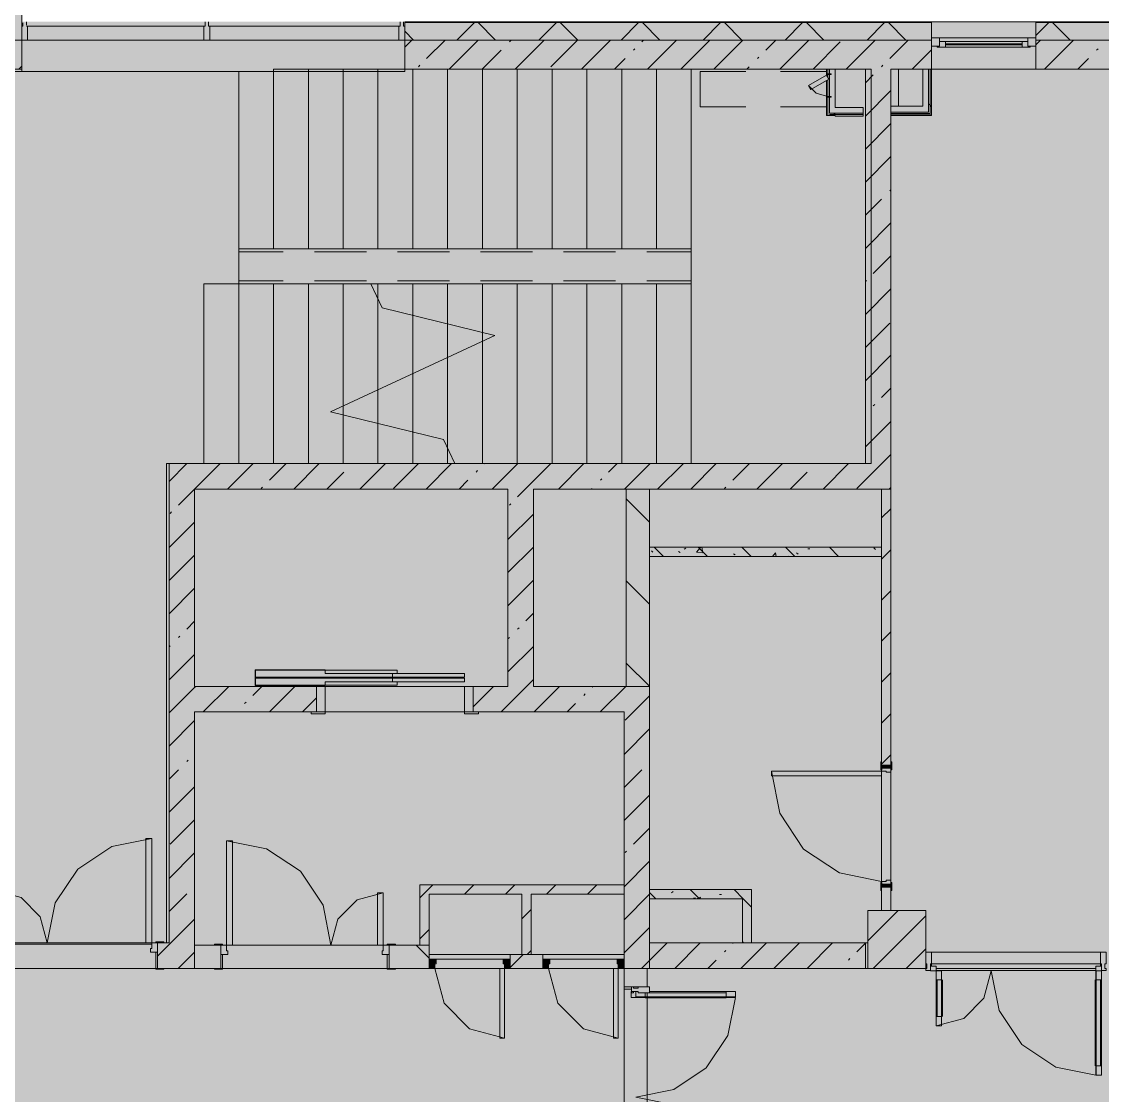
# Model space of a CAD drawing. Header units: millimetres. Extents: x -3817 to 677485, y -22715 to 103890.
# Drawn here: x 17715.9 to 17789.2, y -19507 to -19434.1 of the extents above; entities that cross this region are included whole.
import ezdxf

# ---------------------------------------------------------------- set-up
doc = ezdxf.new("R2010")
doc.units = ezdxf.units.MM
doc.layers.add('PDF _Геометрия', color=7, linetype='Continuous', true_color=0x1d1d1d)
doc.layers.add('PDF _Сплошная заливка', color=7, linetype='Continuous', true_color=0xffffff)

msp = doc.modelspace()

# ---------------------------------------------------------------- hatches: boundary and pattern name
at = {"layer": 'PDF _Сплошная заливка', "true_color": 0xd9d9d9, "transparency": 33554559}
for points in [[(17936.192, -19605.904), (17967.269, -19605.904), (17967.269, -19434.131), (17715.86, -19434.131), (17715.86, -19388.542), (17649.343, -19388.542), (17649.343, -19558.599), (17683.531, -19558.599), (17683.531, -19605.904), (17932.54, -19605.904)], [(17770.579, -19440.493), (17770.677, -19440.335), (17770.638, -19437.343), (17770.579, -19437.343), (17770.579, -19439.09)], [(17777.409, -19440.355), (17777.409, -19440.257), (17774.85, -19440.257), (17774.85, -19440.355), (17777.016, -19440.355)], [(17772.961, -19440.434), (17772.961, -19440.335), (17770.677, -19440.335), (17770.677, -19440.434), (17771.071, -19440.434)], [(17777.016, -19440.454), (17777.508, -19440.454), (17777.409, -19440.355), (17774.85, -19440.355), (17774.85, -19440.454), (17775.517, -19440.454)], [(17774.22, -19465.846), (17774.85, -19465.846), (17774.85, -19464.114), (17725.876, -19464.114), (17725.876, -19465.846), (17762.279, -19465.846)], [(17756.741, -19498.365), (17758.473, -19498.365), (17758.473, -19480.964), (17756.741, -19480.964), (17756.741, -19497.735)], [(17742.883, -19496.79), (17743.513, -19496.79), (17743.513, -19492.696), (17742.883, -19492.696), (17742.883, -19496.321)], [(17749.812, -19493.326), (17756.741, -19493.326), (17756.741, -19492.696), (17743.513, -19492.696), (17743.513, -19493.326), (17746.304, -19493.326)], [(17764.772, -19493.641), (17765.402, -19493.641), (17765.402, -19493.011), (17758.473, -19493.011), (17758.473, -19493.641), (17760.91, -19493.641)], [(17777.212, -19498.365), (17777.212, -19494.428), (17773.275, -19494.428), (17773.275, -19498.365), (17775.517, -19498.365)], [(17725.088, -19498.365), (17727.608, -19498.365), (17727.608, -19496.633), (17725.088, -19496.633), (17725.088, -19497.263)], [(17760.91, -19498.365), (17773.118, -19498.365), (17773.118, -19496.633), (17758.473, -19496.633), (17758.473, -19498.365)]]:
    msp.add_hatch(color=254, dxfattribs=at).paths.add_polyline_path(points)
h = msp.add_hatch(color=254, dxfattribs=at)
h.paths.add_polyline_path([(17967.206, -19435.375), (17967.206, -19434.194), (17927.209, -19434.194), (17927.209, -19435.375), (17966.025, -19435.375)], flags=0)
h.paths.add_polyline_path([(17899.675, -19435.375), (17902.408, -19435.375), (17902.408, -19434.194), (17891.385, -19434.194), (17891.385, -19435.375), (17895.322, -19435.375)], flags=0)
h.paths.add_polyline_path([(17909.495, -19435.375), (17920.122, -19435.375), (17920.122, -19434.194), (17909.495, -19434.194)], flags=0)
h.paths.add_polyline_path([(17822.49, -19435.375), (17822.49, -19434.194), (17811.307, -19434.194), (17811.307, -19435.375), (17819.338, -19435.375)], flags=0)
h.paths.add_polyline_path([(17848.551, -19435.375), (17857.131, -19435.375), (17857.131, -19434.194), (17846.898, -19434.194), (17846.898, -19435.375)], flags=0)
h.paths.add_polyline_path([(17829.576, -19435.375), (17839.812, -19435.375), (17839.812, -19434.194), (17829.576, -19434.194), (17829.576, -19434.688)], flags=0)
h.paths.add_polyline_path([(17790.124, -19435.375), (17794.143, -19435.375), (17794.143, -19434.194), (17784.692, -19434.194), (17784.692, -19435.375)], flags=0)
h.paths.add_polyline_path([(17873.275, -19435.375), (17873.275, -19434.194), (17864.217, -19434.194), (17864.217, -19435.375)], flags=0)
h.paths.add_polyline_path([(17777.606, -19435.375), (17777.606, -19434.194), (17741.859, -19434.194), (17741.859, -19435.375), (17775.517, -19435.375)], flags=0)
h.paths.add_polyline_path([(17715.876, -19435.375), (17715.827, -19434.194), (17713.907, -19434.194), (17713.907, -19435.375), (17715.86, -19435.375)], flags=0)
h = msp.add_hatch(color=254, dxfattribs=at)
h.paths.add_polyline_path([(17773.118, -19437.343), (17773.118, -19435.375), (17741.859, -19435.375), (17741.859, -19437.343), (17771.071, -19437.343)], flags=0)
h.paths.add_polyline_path([(17715.86, -19437.343), (17715.876, -19437.343), (17715.86, -19435.375), (17713.671, -19435.375), (17713.671, -19437.343), (17715.026, -19437.343)], flags=0)
h = msp.add_hatch(color=254, dxfattribs=at)
h.paths.add_polyline_path([(17899.675, -19437.343), (17902.408, -19437.343), (17902.408, -19435.375), (17895.322, -19435.375), (17895.322, -19437.343), (17896.897, -19437.343)], flags=0)
h.paths.add_polyline_path([(17935.553, -19437.343), (17935.553, -19435.375), (17932.719, -19435.375), (17932.719, -19437.343)], flags=0)
h.paths.add_polyline_path([(17909.495, -19437.343), (17920.122, -19437.343), (17920.122, -19435.375), (17909.495, -19435.375)], flags=0)
h.paths.add_polyline_path([(17856.544, -19437.343), (17857.131, -19437.343), (17857.131, -19435.375), (17855.556, -19435.375), (17855.556, -19437.343), (17855.854, -19437.343)], flags=0)
h.paths.add_polyline_path([(17839.812, -19437.343), (17839.812, -19435.375), (17829.576, -19435.375), (17829.576, -19437.343), (17833.944, -19437.343)], flags=0)
h.paths.add_polyline_path([(17822.49, -19437.343), (17822.49, -19435.375), (17817.132, -19435.375), (17817.132, -19437.343), (17819.338, -19437.343)], flags=0)
h.paths.add_polyline_path([(17846.898, -19437.343), (17850.044, -19437.343), (17850.044, -19435.375), (17846.898, -19435.375)], flags=0)
h.paths.add_polyline_path([(17864.217, -19437.343), (17873.275, -19437.343), (17873.275, -19435.375), (17864.217, -19435.375)], flags=0)
h.paths.add_polyline_path([(17794.143, -19437.343), (17794.143, -19435.375), (17784.692, -19435.375), (17784.692, -19437.343), (17790.124, -19437.343)], flags=0)
h.paths.add_polyline_path([(17777.606, -19437.343), (17777.606, -19435.375), (17774.85, -19435.375), (17774.85, -19437.343), (17777.508, -19437.343)], flags=0)
h = msp.add_hatch(color=254, dxfattribs=at)
h.paths.add_polyline_path([(17770.48, -19440.493), (17770.579, -19440.493), (17770.579, -19438.063), (17770.48, -19438.119), (17770.48, -19439.09)], flags=0)
h.paths.add_polyline_path([(17770.579, -19437.926), (17770.579, -19437.343), (17770.48, -19437.343), (17770.48, -19437.756)], flags=0)
h = msp.add_hatch(color=254, dxfattribs=at)
h.paths.add_polyline_path([(17774.43, -19494.428), (17774.85, -19494.428), (17774.85, -19492.853), (17774.22, -19492.853), (17774.22, -19494.428)], flags=0)
h.paths.add_polyline_path([(17774.22, -19484.586), (17774.85, -19484.586), (17774.85, -19465.846), (17774.22, -19465.846), (17774.22, -19484.35)], flags=0)
h = msp.add_hatch(color=254, dxfattribs=at)
h.paths.add_polyline_path([(17727.608, -19480.964), (17735.875, -19480.964), (17735.875, -19479.232), (17727.608, -19479.232)], flags=0)
h.paths.add_polyline_path([(17756.741, -19480.964), (17758.473, -19480.964), (17758.473, -19479.232), (17746.505, -19479.232), (17746.505, -19480.964)], flags=0)
at = {"layer": 'PDF _Сплошная заливка', "true_color": 0xcdcdcd, "transparency": 33554559}
h = msp.add_hatch(color=254, dxfattribs=at)
h.paths.add_polyline_path([(17774.22, -19492.656), (17774.85, -19492.656), (17774.85, -19492.381), (17774.22, -19492.46)], flags=0)
h.paths.add_polyline_path([(17774.85, -19485.058), (17774.85, -19484.783), (17774.22, -19484.783), (17774.22, -19484.98), (17774.535, -19484.98)], flags=0)
for points in [[(17724.394, -19496.633), (17724.695, -19496.633), (17724.695, -19489.546), (17724.301, -19489.546), (17724.301, -19496.633)], [(17756.032, -19503.089), (17756.347, -19503.089), (17756.347, -19498.365), (17756.032, -19498.365), (17756.032, -19500.723)], [(17788.787, -19505.609), (17789.141, -19505.609), (17789.141, -19498.522), (17788.787, -19498.522), (17788.787, -19505.125)], [(17764.307, -19500.294), (17764.307, -19499.94), (17757.536, -19500.018), (17757.536, -19500.294), (17760.91, -19500.294)]]:
    msp.add_hatch(color=254, dxfattribs=at).paths.add_polyline_path(points)
h = msp.add_hatch(color=254, dxfattribs=at)
h.paths.add_polyline_path([(17725.088, -19497.263), (17725.088, -19496.633), (17724.695, -19496.633), (17724.616, -19497.263)], flags=0)
h.paths.add_polyline_path([(17713.671, -19497.263), (17714.144, -19497.263), (17714.065, -19497.026), (17714.065, -19496.633), (17713.671, -19496.633)], flags=0)
at = {"layer": 'PDF _Сплошная заливка', "true_color": 0xd9d9d9, "transparency": 33554559}
h = msp.add_hatch(color=254, dxfattribs=at)
h.paths.add_polyline_path([(17741.229, -19498.365), (17743.513, -19498.365), (17743.513, -19496.79), (17740.796, -19496.79), (17740.796, -19498.365)], flags=0)
h.paths.add_polyline_path([(17729.379, -19498.365), (17729.379, -19496.79), (17727.608, -19496.79), (17727.608, -19498.365), (17728.946, -19498.365)], flags=0)
at = {"layer": 'PDF _Сплошная заливка', "true_color": 0xcdcdcd, "transparency": 33554559}
h = msp.add_hatch(color=254, dxfattribs=at)
h.paths.add_polyline_path([(17729.852, -19497.42), (17729.773, -19497.184), (17729.773, -19496.79), (17729.379, -19496.79), (17729.379, -19497.42)], flags=0)
h.paths.add_polyline_path([(17740.796, -19497.42), (17740.796, -19496.79), (17740.403, -19496.79), (17740.324, -19497.42)], flags=0)
at = {"layer": 'PDF _Сплошная заливка', "true_color": 0xd9d9d9, "transparency": 33554559}
h = msp.add_hatch(color=254, dxfattribs=at)
h.paths.add_polyline_path([(17756.741, -19514.742), (17758.315, -19514.742), (17758.315, -19514.585), (17756.741, -19514.585)], flags=0)
h.paths.add_polyline_path([(17757.259, -19499.625), (17758.315, -19499.625), (17758.315, -19498.365), (17756.741, -19498.365), (17756.741, -19499.625)], flags=0)

# ---------------------------------------------------------------- linework, layer by layer
at = {"layer": 'PDF _Геометрия', "color": 7, "lineweight": 9}
for points in [[(17715.876, -19434.131), (17715.876, -19388.526), (17715.718, -19388.526), (17713.907, -19388.526), (17613.832, -19388.526), (17613.832, -19390.495), (17594.148, -19390.495)], [(17967.269, -19434.131), (17927.209, -19434.131), (17920.122, -19434.131), (17909.495, -19434.131), (17902.408, -19434.131), (17891.385, -19434.131), (17873.275, -19434.131), (17864.217, -19434.131), (17857.131, -19434.131), (17846.898, -19434.131), (17839.812, -19434.131), (17829.576, -19434.131), (17822.49, -19434.131), (17811.307, -19434.131), (17794.143, -19434.131), (17784.692, -19434.131), (17777.606, -19434.131), (17741.859, -19434.131)]]:
    msp.add_lwpolyline(points, dxfattribs=at)
at = {"layer": 'PDF _Геометрия', "color": 8, "lineweight": 9, "true_color": 0x737373}
for points in [[(17713.671, -19496.57), (17713.671, -19437.343), (17715.876, -19437.343), (17715.876, -19435.375), (17713.907, -19435.375), (17715.876, -19435.375), (17715.876, -19434.142)], [(17715.955, -19434.195), (17715.955, -19434.43), (17715.955, -19434.195), (17715.955, -19434.43), (17715.876, -19434.43), (17715.876, -19435.375), (17716.27, -19435.375), (17716.27, -19434.43), (17716.191, -19434.43), (17728.316, -19434.43), (17728.316, -19434.131), (17728.316, -19434.43), (17728.238, -19434.43), (17728.238, -19435.375), (17728.631, -19435.375), (17728.631, -19434.43), (17728.553, -19434.43), (17728.553, -19434.131), (17728.553, -19434.43), (17741.544, -19434.43), (17741.544, -19434.131), (17741.544, -19434.43), (17741.466, -19434.43), (17741.466, -19435.375), (17741.859, -19435.375), (17741.859, -19434.43), (17741.781, -19434.43), (17741.781, -19434.131)], [(17716.298, -19434.43), (17728.238, -19434.43), (17728.238, -19435.375), (17716.27, -19435.375), (17716.27, -19434.43)], [(17741.859, -19434.131), (17741.859, -19435.375), (17773.118, -19435.375), (17741.859, -19435.375), (17741.859, -19437.343), (17770.48, -19437.343), (17766.799, -19437.343)], [(17777.606, -19434.17), (17741.859, -19434.17)], [(17777.606, -19434.194), (17741.859, -19434.194)], [(17745.406, -19435.375), (17746.587, -19434.194)], [(17748.032, -19435.375), (17746.851, -19434.194)], [(17750.973, -19435.375), (17752.154, -19434.194)], [(17753.599, -19435.375), (17752.418, -19434.194)], [(17756.541, -19435.375), (17757.722, -19434.194)], [(17759.167, -19435.375), (17757.986, -19434.194)], [(17762.109, -19435.375), (17763.29, -19434.194)], [(17764.735, -19435.375), (17763.553, -19434.194)], [(17767.676, -19435.375), (17768.857, -19434.194)], [(17770.302, -19435.375), (17769.121, -19434.194)], [(17773.244, -19435.375), (17774.425, -19434.194)], [(17775.87, -19435.375), (17774.689, -19434.194)], [(17774.85, -19440.355), (17774.85, -19440.454), (17777.016, -19440.454), (17777.508, -19440.454), (17777.606, -19440.454), (17777.606, -19437.343), (17784.692, -19437.343), (17784.692, -19435.375), (17784.692, -19434.131), (17784.692, -19435.375), (17794.143, -19435.375), (17784.692, -19435.375), (17784.692, -19437.343), (17794.143, -19437.343), (17794.143, -19435.375), (17794.143, -19434.131), (17794.143, -19435.375), (17794.143, -19437.343), (17811.306, -19437.343)], [(17794.143, -19434.17), (17784.692, -19434.17)], [(17784.692, -19435.061), (17785.56, -19434.194)], [(17794.143, -19434.194), (17784.692, -19434.194)], [(17787.005, -19435.375), (17785.824, -19434.194)], [(17742.464, -19435.375), (17741.859, -19434.77)], [(17741.859, -19435.867), (17742.351, -19435.375)], [(17743.35, -19436.622), (17744.596, -19435.375)], [(17744.873, -19437.343), (17746.841, -19435.375)], [(17748.962, -19435.499), (17749.056, -19435.406)], [(17749.363, -19437.343), (17751.331, -19435.375)], [(17751.768, -19437.183), (17753.576, -19435.375)], [(17753.853, -19437.343), (17755.821, -19435.375)], [(17757.942, -19435.499), (17758.066, -19435.375)], [(17758.343, -19437.343), (17760.311, -19435.375)], [(17760.588, -19437.343), (17762.556, -19435.375)], [(17762.833, -19437.343), (17764.801, -19435.375)], [(17766.361, -19436.06), (17767.046, -19435.375)], [(17767.323, -19437.343), (17769.291, -19435.375)], [(17769.568, -19437.343), (17771.412, -19435.499)], [(17771.813, -19437.343), (17773.118, -19436.038), (17773.781, -19435.375)], [(17774.78, -19436.622), (17774.85, -19436.551), (17776.026, -19435.375)], [(17784.692, -19435.233), (17777.606, -19435.233)], [(17777.606, -19435.784), (17778.157, -19435.784)], [(17784.299, -19435.863), (17778, -19435.863)], [(17778.551, -19435.863), (17778.551, -19435.469)], [(17778.551, -19435.627), (17783.748, -19435.627)], [(17783.748, -19435.706), (17778.551, -19435.706)], [(17783.748, -19435.863), (17783.748, -19435.469)], [(17784.141, -19435.784), (17784.692, -19435.784)], [(17784.692, -19435.689), (17785.006, -19435.375)], [(17785.283, -19437.343), (17787.251, -19435.375)], [(17747.118, -19437.343), (17748.401, -19436.06)], [(17756.098, -19437.343), (17756.82, -19436.622)], [(17757.381, -19436.06), (17757.474, -19435.967)], [(17765.8, -19436.622), (17765.893, -19436.528)], [(17776.303, -19437.343), (17777.606, -19436.04)], [(17787.528, -19437.343), (17788.249, -19436.622)], [(17788.811, -19436.06), (17788.904, -19435.967)], [(17715.688, -19437.343), (17715.876, -19437.156)], [(17739.565, -19451.91), (17737.686, -19451.91), (17735.324, -19451.91), (17732.962, -19451.91), (17732.962, -19464.114), (17732.962, -19451.91), (17730.6, -19451.91), (17728.238, -19451.91), (17728.238, -19464.114), (17730.6, -19464.114), (17730.6, -19451.91), (17730.6, -19464.114), (17732.962, -19464.114), (17735.324, -19464.114), (17737.686, -19464.114), (17740.048, -19464.114), (17742.41, -19464.114), (17744.773, -19464.114), (17745.256, -19464.114), (17744.49, -19462.472), (17736.835, -19460.612), (17747.985, -19455.412), (17740.331, -19453.552), (17739.565, -19451.91), (17761.307, -19451.91), (17761.307, -19449.548), (17761.307, -19437.343), (17770.48, -19437.343), (17770.48, -19437.756)], [(17745.54, -19437.343), (17741.859, -19437.343), (17742.41, -19437.343), (17742.41, -19449.548), (17742.41, -19437.343), (17744.773, -19437.343), (17747.135, -19437.343), (17749.497, -19437.343), (17751.859, -19437.343), (17754.221, -19437.343), (17756.583, -19437.343), (17758.945, -19437.343), (17761.307, -19437.343), (17761.307, -19449.548), (17758.945, -19449.548), (17756.583, -19449.548), (17754.221, -19449.548), (17751.859, -19449.548), (17749.497, -19449.548), (17747.135, -19449.548), (17744.773, -19449.548), (17742.41, -19449.548), (17740.048, -19449.548), (17737.686, -19449.548), (17735.324, -19449.548), (17732.962, -19449.548), (17730.6, -19449.548), (17730.6, -19437.509)], [(17742.789, -19437.183), (17742.882, -19437.089)], [(17751.839, -19437.343), (17747.902, -19437.343)], [(17758.138, -19437.343), (17754.201, -19437.343)], [(17764.437, -19437.343), (17760.5, -19437.343)], [(17773.512, -19437.343), (17761.307, -19437.343)], [(17761.307, -19449.548), (17761.307, -19437.343)], [(17765.078, -19437.343), (17765.238, -19437.183)], [(17773.118, -19437.343), (17771.071, -19437.343), (17771.071, -19439.942), (17772.961, -19439.942), (17772.961, -19440.532), (17771.071, -19440.532), (17771.071, -19440.493), (17770.48, -19440.493), (17770.48, -19438.119), (17770.48, -19439.252)], [(17770.579, -19437.926), (17770.579, -19437.343), (17770.48, -19437.343)], [(17772.961, -19440.335), (17771.071, -19440.335), (17770.677, -19440.335), (17770.677, -19437.343), (17770.579, -19437.343)], [(17771.071, -19437.343), (17770.677, -19437.343)], [(17773.118, -19440.099), (17773.118, -19437.343), (17773.118, -19464.114)], [(17773.512, -19464.114), (17773.512, -19437.343)], [(17774.218, -19437.183), (17774.312, -19437.089)], [(17774.85, -19439.09), (17774.85, -19437.343), (17777.016, -19437.343), (17777.016, -19439.863), (17774.85, -19439.863), (17774.85, -19437.343)], [(17774.85, -19439.863), (17774.85, -19440.257), (17777.016, -19440.257), (17777.409, -19440.257), (17777.409, -19437.343), (17777.016, -19437.343)], [(17774.85, -19440.257), (17774.85, -19440.355), (17777.016, -19440.355), (17777.409, -19440.355), (17777.508, -19440.355), (17777.508, -19437.343), (17777.409, -19437.343)], [(17777.606, -19437.343), (17777.508, -19437.343)], [(17770.579, -19440.493), (17770.579, -19438.063)], [(17771.071, -19437.677), (17771.071, -19439.252)], [(17773.118, -19438.283), (17773.657, -19437.744)], [(17773.118, -19440.528), (17774.85, -19438.796)], [(17777.606, -19439.895), (17777.508, -19439.797), (17777.409, -19439.698)], [(17772.961, -19440.434), (17771.071, -19440.434), (17770.677, -19440.434)], [(17770.91, -19440.493), (17770.969, -19440.434), (17771.067, -19440.335)], [(17773.118, -19442.773), (17774.85, -19441.041)], [(17774.85, -19484.35), (17774.85, -19465.846), (17774.85, -19464.114), (17774.85, -19440.454)], [(17773.118, -19446.398), (17773.118, -19442.461)], [(17773.118, -19445.018), (17774.85, -19443.286)], [(17773.118, -19447.263), (17774.218, -19446.163)], [(17774.78, -19445.602), (17774.85, -19445.531)], [(17773.118, -19449.508), (17774.85, -19447.776)], [(17773.118, -19452.697), (17773.118, -19448.76)], [(17730.6, -19449.745), (17733.623, -19449.745)], [(17735.737, -19449.745), (17739.26, -19449.745)], [(17741.374, -19449.745), (17744.897, -19449.745)], [(17747.01, -19449.745), (17750.533, -19449.745)], [(17752.647, -19449.745), (17756.17, -19449.745)], [(17758.284, -19449.745), (17761.307, -19449.745), (17761.307, -19451.713), (17758.284, -19451.713)], [(17761.307, -19449.548), (17761.307, -19451.91)], [(17773.657, -19451.214), (17774.85, -19450.021)], [(17732.962, -19451.91), (17735.324, -19451.91), (17737.686, -19451.91), (17740.048, -19451.91), (17742.41, -19451.91), (17744.773, -19451.91), (17747.135, -19451.91), (17749.497, -19451.91), (17751.859, -19451.91), (17754.221, -19451.91), (17756.583, -19451.91), (17758.945, -19451.91), (17761.307, -19451.91), (17761.307, -19464.114), (17773.118, -19464.114), (17725.876, -19464.114), (17725.876, -19465.846), (17725.876, -19496.633), (17725.521, -19496.633)], [(17728.238, -19451.91), (17728.238, -19464.114)], [(17733.623, -19451.713), (17730.6, -19451.713)], [(17739.26, -19451.713), (17735.737, -19451.713)], [(17744.897, -19451.713), (17741.374, -19451.713)], [(17750.533, -19451.713), (17747.01, -19451.713)], [(17756.17, -19451.713), (17752.647, -19451.713)], [(17761.307, -19451.91), (17761.307, -19464.114)], [(17773.118, -19451.753), (17773.189, -19451.682)], [(17773.118, -19453.998), (17774.85, -19452.266)], [(17773.118, -19456.243), (17774.78, -19454.581)], [(17773.118, -19458.996), (17773.118, -19455.059)], [(17773.118, -19458.488), (17774.85, -19456.756)], [(17774.218, -19459.633), (17774.85, -19459.001)], [(17773.657, -19460.194), (17773.75, -19460.101)], [(17769.816, -19464.114), (17773.118, -19464.114), (17773.118, -19461.358)], [(17773.118, -19462.978), (17774.85, -19461.246)], [(17772.535, -19465.806), (17774.227, -19464.114), (17774.85, -19463.491)], [(17725.876, -19465.321), (17727.082, -19464.114)], [(17726.512, -19466.929), (17727.595, -19465.846), (17729.319, -19464.123)], [(17729.84, -19465.846), (17731.572, -19464.114)], [(17732.686, -19465.245), (17733.817, -19464.114)], [(17734.33, -19465.846), (17736.062, -19464.114)], [(17738.299, -19464.123), (17738.307, -19464.114)], [(17738.82, -19465.846), (17740.552, -19464.114)], [(17741.105, -19465.806), (17742.797, -19464.114)], [(17743.31, -19465.846), (17745.042, -19464.114)], [(17745.256, -19464.114), (17748.557, -19464.114)], [(17745.256, -19464.114), (17761.307, -19464.114)], [(17745.256, -19464.114), (17747.135, -19464.114)], [(17747.135, -19464.114), (17749.497, -19464.114)], [(17747.278, -19464.123), (17747.287, -19464.114)], [(17747.8, -19465.846), (17749.532, -19464.114)], [(17749.497, -19464.114), (17751.859, -19464.114)], [(17749.523, -19466.368), (17750.045, -19465.846), (17751.777, -19464.114)], [(17750.92, -19464.114), (17754.856, -19464.114)], [(17751.859, -19464.114), (17754.221, -19464.114)], [(17752.29, -19465.846), (17754.022, -19464.114)], [(17754.221, -19464.114), (17756.583, -19464.114)], [(17755.697, -19464.684), (17756.267, -19464.114)], [(17756.583, -19464.114), (17758.945, -19464.114)], [(17756.78, -19465.846), (17758.512, -19464.114)], [(17757.219, -19464.114), (17761.155, -19464.114)], [(17758.945, -19464.114), (17761.307, -19464.114)], [(17759.025, -19465.846), (17760.748, -19464.123)], [(17761.27, -19465.846), (17763.002, -19464.114)], [(17761.307, -19464.114), (17773.512, -19464.114)], [(17763.517, -19464.114), (17767.454, -19464.114)], [(17764.116, -19465.245), (17765.247, -19464.114)], [(17765.76, -19465.846), (17767.492, -19464.114)], [(17769.728, -19464.123), (17769.737, -19464.114)], [(17770.25, -19465.846), (17771.982, -19464.114)], [(17736.575, -19465.846), (17737.737, -19464.684)], [(17745.555, -19465.846), (17746.156, -19465.245)], [(17746.717, -19464.684), (17746.811, -19464.591)], [(17755.136, -19465.245), (17755.229, -19465.152)], [(17768.005, -19465.846), (17769.167, -19464.684)], [(17725.521, -19498.365), (17727.608, -19498.365), (17727.608, -19496.633), (17727.608, -19480.964), (17735.875, -19480.964), (17735.875, -19479.232), (17727.608, -19479.232), (17727.608, -19465.846), (17748.867, -19465.846), (17748.867, -19479.232), (17746.505, -19479.232), (17746.505, -19480.964), (17756.741, -19480.964), (17756.741, -19492.696), (17743.513, -19492.696), (17742.883, -19492.696), (17742.883, -19496.79), (17741.229, -19496.79)], [(17732.125, -19465.806), (17732.218, -19465.713)], [(17758.473, -19493.011), (17758.473, -19479.232), (17756.898, -19479.232), (17756.898, -19465.846), (17750.599, -19465.846), (17750.599, -19479.232), (17756.741, -19479.232), (17756.898, -19479.232), (17758.473, -19479.232), (17758.473, -19470.413), (17758.473, -19469.783)], [(17754.535, -19465.846), (17754.575, -19465.806)], [(17758.473, -19465.846), (17756.898, -19465.846)], [(17763.555, -19465.806), (17763.648, -19465.713)], [(17774.85, -19465.846), (17774.22, -19465.846)], [(17774.74, -19465.846), (17774.85, -19465.736)], [(17758.473, -19468.086), (17756.898, -19466.512)], [(17725.951, -19467.49), (17726.044, -19467.397)], [(17748.962, -19466.929), (17749.056, -19466.836)], [(17774.22, -19467.804), (17774.85, -19467.174)], [(17725.876, -19469.811), (17727.608, -19468.078)], [(17748.867, -19469.269), (17750.599, -19467.537)], [(17725.876, -19472.056), (17727.608, -19470.323)], [(17748.867, -19471.514), (17750.599, -19469.782)], [(17774.22, -19470.413), (17774.22, -19469.783)], [(17774.22, -19470.588), (17774.85, -19469.958)], [(17758.473, -19470.413), (17774.22, -19470.413), (17774.22, -19484.35)], [(17725.876, -19474.301), (17727.608, -19472.568)], [(17748.867, -19473.759), (17750.599, -19472.027)], [(17758.473, -19473.654), (17756.898, -19472.079)], [(17774.22, -19473.371), (17774.85, -19472.741)], [(17750.085, -19474.786), (17750.599, -19474.272)], [(17727.074, -19475.348), (17727.608, -19474.813)], [(17749.523, -19475.348), (17749.617, -19475.254)], [(17726.512, -19475.909), (17726.606, -19475.816)], [(17748.867, -19476.004), (17748.962, -19475.909)], [(17774.22, -19476.155), (17774.85, -19475.525)], [(17725.876, -19476.546), (17725.951, -19476.47)], [(17748.867, -19478.249), (17750.599, -19476.517)], [(17725.876, -19478.791), (17727.608, -19477.058)], [(17758.473, -19479.221), (17756.898, -19477.647)], [(17774.22, -19478.939), (17774.85, -19478.309)], [(17748.401, -19480.96), (17750.129, -19479.232), (17750.599, -19478.762)], [(17725.876, -19481.036), (17727.608, -19479.303), (17727.68, -19479.232)], [(17728.192, -19480.964), (17729.925, -19479.232)], [(17731.564, -19479.838), (17732.17, -19479.232)], [(17732.682, -19480.964), (17734.414, -19479.232)], [(17746.505, -19480.611), (17747.884, -19479.232)], [(17750.642, -19480.964), (17752.374, -19479.232)], [(17754.013, -19479.838), (17754.107, -19479.744)], [(17754.575, -19479.276), (17754.619, -19479.232)], [(17755.132, -19480.964), (17756.864, -19479.232)], [(17756.82, -19481.521), (17757.377, -19480.964), (17758.473, -19479.868)], [(17731.002, -19480.399), (17731.096, -19480.305)], [(17734.927, -19480.964), (17735.875, -19480.016)], [(17752.887, -19480.964), (17753.452, -19480.399)], [(17730.437, -19480.964), (17730.441, -19480.96)], [(17774.22, -19481.723), (17774.85, -19481.093)], [(17725.876, -19483.281), (17727.608, -19481.548)], [(17756.741, -19483.845), (17758.473, -19482.113)], [(17727.074, -19484.328), (17727.167, -19484.234)], [(17774.22, -19484.506), (17774.85, -19483.877)], [(17725.876, -19485.526), (17726.512, -19484.889)], [(17756.741, -19486.09), (17757.942, -19484.889)], [(17774.22, -19484.586), (17774.85, -19484.586)], [(17774.85, -19484.901), (17774.85, -19492.538)], [(17774.22, -19492.538), (17774.22, -19485.294)], [(17725.876, -19487.771), (17727.608, -19486.038)], [(17756.741, -19488.335), (17758.473, -19486.603)], [(17725.951, -19489.94), (17727.608, -19488.283)], [(17757.381, -19489.94), (17758.473, -19488.848)], [(17725.876, -19492.261), (17727.608, -19490.528)], [(17756.82, -19490.501), (17756.913, -19490.408)], [(17756.741, -19492.825), (17758.473, -19491.093)], [(17742.883, -19493.574), (17743.513, -19492.944), (17743.761, -19492.696)], [(17745.915, -19493.326), (17746.545, -19492.696)], [(17748.698, -19493.326), (17749.328, -19492.696)], [(17750.442, -19497.42), (17750.442, -19493.326), (17756.741, -19493.326), (17756.741, -19492.696)], [(17751.482, -19493.326), (17752.112, -19492.696)], [(17754.266, -19493.326), (17754.896, -19492.696)], [(17774.22, -19492.858), (17774.225, -19492.853)], [(17774.85, -19492.853), (17774.22, -19492.853)], [(17774.22, -19493.089), (17774.22, -19494.428)], [(17774.85, -19494.428), (17774.85, -19493.089)], [(17725.876, -19494.505), (17727.074, -19493.307)], [(17741.229, -19498.365), (17743.513, -19498.365), (17743.513, -19496.79), (17743.513, -19493.326), (17749.812, -19493.326), (17749.812, -19497.42), (17750.442, -19497.42), (17751.229, -19497.42), (17751.229, -19498.365), (17749.024, -19498.365), (17749.024, -19497.42), (17749.812, -19497.42)], [(17756.741, -19493.326), (17756.741, -19498.365), (17758.473, -19498.365), (17758.473, -19493.641)], [(17756.741, -19495.07), (17758.473, -19493.338)], [(17749.812, -19494.996), (17750.442, -19494.366)], [(17773.275, -19496.495), (17775.341, -19494.43)], [(17725.088, -19497.538), (17725.993, -19496.633), (17727.608, -19495.018)], [(17773.651, -19498.365), (17777.212, -19494.803)], [(17742.883, -19496.357), (17743.513, -19495.728)], [(17756.741, -19497.315), (17758.473, -19495.583)], [(17714.065, -19496.633), (17724.695, -19496.633)], [(17725.088, -19496.633), (17725.088, -19498.365)], [(17728.946, -19496.79), (17727.608, -19496.79), (17727.608, -19498.365), (17728.946, -19498.365)], [(17729.379, -19498.365), (17729.379, -19496.79)], [(17729.773, -19496.79), (17740.009, -19496.79)], [(17740.796, -19496.79), (17740.796, -19498.365)], [(17743.513, -19497.667), (17742.636, -19496.79)], [(17742.883, -19496.79), (17743.513, -19496.79)], [(17757.942, -19498.359), (17758.473, -19497.828), (17759.668, -19496.633)], [(17760.181, -19498.365), (17761.913, -19496.633)], [(17764.116, -19496.675), (17764.158, -19496.633)], [(17764.671, -19498.365), (17766.403, -19496.633)], [(17764.772, -19496.633), (17765.402, -19496.633)], [(17766.916, -19498.365), (17768.648, -19496.633)], [(17769.161, -19498.365), (17770.893, -19496.633)], [(17772.535, -19497.236), (17773.118, -19496.653)], [(17726.512, -19498.359), (17727.608, -19497.263)], [(17743.513, -19497.735), (17743.513, -19497.42), (17749.024, -19497.42), (17749.024, -19497.735)], [(17749.024, -19498.297), (17749.901, -19497.42)], [(17750.172, -19497.42), (17750.442, -19497.15)], [(17751.229, -19497.735), (17751.229, -19497.42), (17756.741, -19497.42), (17756.741, -19497.735)], [(17763.555, -19497.236), (17763.648, -19497.143)], [(17775.896, -19498.365), (17777.212, -19497.048)], [(17777.527, -19498.365), (17777.527, -19498.05), (17777.606, -19498.05), (17777.606, -19497.263), (17777.212, -19497.263), (17777.212, -19498.05), (17777.291, -19498.05), (17777.291, -19498.365), (17777.212, -19498.365), (17777.212, -19498.499), (17777.527, -19498.499)], [(17777.606, -19498.05), (17789.062, -19498.05), (17777.606, -19498.05), (17777.606, -19498.207), (17777.606, -19498.05), (17777.606, -19497.263), (17789.062, -19497.263), (17777.606, -19497.263)], [(17789.062, -19497.263), (17789.062, -19498.05), (17789.062, -19498.207), (17789.062, -19498.05)], [(17789.141, -19498.499), (17789.456, -19498.499), (17789.456, -19498.365), (17789.377, -19498.365), (17789.377, -19498.05), (17789.456, -19498.05), (17789.456, -19497.263), (17789.062, -19497.263), (17789.062, -19498.05), (17789.141, -19498.05), (17789.141, -19498.365)], [(17762.426, -19498.365), (17762.993, -19497.797)], [(17771.973, -19497.797), (17772.067, -19497.704)], [(17724.97, -19498.365), (17713.789, -19498.365)], [(17740.678, -19498.365), (17729.498, -19498.365)], [(17748.316, -19498.365), (17743.513, -19498.365)], [(17756.032, -19498.365), (17751.229, -19498.365)], [(17771.406, -19498.365), (17771.412, -19498.359)], [(17757.693, -19514.585), (17756.741, -19514.585), (17756.741, -19499.625), (17757.693, -19499.625)], [(17758.315, -19500.002), (17758.315, -19514.208)]]:
    msp.add_lwpolyline(points, dxfattribs=at)
for points in [[(17716.191, -19434.357), (17716.191, -19434.131)], [(17741.466, -19435.375), (17728.631, -19435.375), (17728.631, -19434.43), (17741.466, -19434.43)], [(17741.781, -19434.43), (17741.781, -19434.131)], [(17777.606, -19435.375), (17777.606, -19434.131), (17777.606, -19435.375), (17777.606, -19437.343), (17777.606, -19435.375), (17774.85, -19435.375), (17773.118, -19435.375), (17774.85, -19435.375)], [(17778.157, -19435.233), (17778.157, -19435.784), (17777.606, -19435.784), (17777.606, -19435.233)], [(17778, -19435.863), (17784.299, -19435.863), (17784.299, -19435.784), (17784.141, -19435.784), (17784.141, -19435.469), (17778.157, -19435.469), (17778.157, -19435.784), (17778, -19435.784)], [(17784.692, -19435.233), (17784.692, -19435.784), (17784.141, -19435.784), (17784.141, -19435.233)], [(17761.307, -19437.343), (17761.307, -19449.548), (17732.962, -19449.548), (17732.962, -19437.343)], [(17735.324, -19437.343), (17735.324, -19449.548)], [(17737.686, -19437.343), (17737.686, -19449.548)], [(17740.048, -19437.343), (17740.048, -19449.548)], [(17742.41, -19437.343), (17742.41, -19449.548)], [(17744.773, -19437.343), (17744.773, -19449.548)], [(17744.773, -19437.343), (17744.773, -19449.548)], [(17747.135, -19437.343), (17747.135, -19449.548)], [(17747.135, -19437.343), (17747.135, -19449.548)], [(17749.497, -19437.343), (17749.497, -19449.548)], [(17749.497, -19437.343), (17749.497, -19449.548)], [(17751.859, -19437.343), (17751.859, -19449.548)], [(17751.859, -19437.343), (17751.859, -19449.548)], [(17754.221, -19437.343), (17754.221, -19449.548)], [(17754.221, -19437.343), (17754.221, -19449.548)], [(17756.583, -19437.343), (17756.583, -19449.548)], [(17756.583, -19437.343), (17756.583, -19449.548)], [(17758.945, -19437.343), (17758.945, -19449.548)], [(17758.945, -19437.343), (17758.945, -19449.548)], [(17771.071, -19437.343), (17773.118, -19437.343)], [(17732.962, -19437.509), (17732.962, -19449.548)], [(17735.324, -19437.509), (17735.324, -19449.548)], [(17737.686, -19437.509), (17737.686, -19449.548)], [(17740.048, -19437.509), (17740.048, -19449.548)], [(17735.324, -19464.114), (17735.324, -19451.91)], [(17737.686, -19460.215), (17737.686, -19451.91), (17737.686, -19460.215), (17737.686, -19460.818), (17737.686, -19464.114), (17737.686, -19460.818)], [(17740.048, -19459.113), (17740.048, -19452.946), (17740.048, -19451.91), (17740.048, -19452.946)], [(17740.048, -19452.946), (17740.048, -19451.91)], [(17742.41, -19458.012), (17742.41, -19454.057), (17742.41, -19451.91), (17742.41, -19454.057)], [(17742.41, -19454.057), (17742.41, -19451.91)], [(17744.773, -19456.91), (17744.773, -19454.631), (17744.773, -19451.91), (17744.773, -19454.631)], [(17744.773, -19454.631), (17744.773, -19451.91)], [(17747.135, -19455.809), (17747.135, -19455.206), (17747.135, -19451.91), (17747.135, -19455.206), (17747.135, -19455.809), (17747.135, -19464.114)], [(17747.135, -19455.206), (17747.135, -19451.91)], [(17749.497, -19464.114), (17749.497, -19451.91)], [(17749.497, -19464.114), (17749.497, -19451.91)], [(17751.859, -19464.114), (17751.859, -19451.91)], [(17751.859, -19464.114), (17751.859, -19451.91)], [(17754.221, -19464.114), (17754.221, -19451.91)], [(17754.221, -19464.114), (17754.221, -19451.91)], [(17756.583, -19464.114), (17756.583, -19451.91)], [(17756.583, -19464.114), (17756.583, -19451.91)], [(17758.945, -19464.114), (17758.945, -19451.91)], [(17758.945, -19464.114), (17758.945, -19451.91)], [(17761.307, -19464.114), (17761.307, -19451.91)], [(17747.135, -19464.114), (17747.135, -19455.809)], [(17744.773, -19464.114), (17744.773, -19463.078), (17744.773, -19456.91), (17744.773, -19463.078)], [(17744.773, -19463.078), (17744.773, -19456.91)], [(17742.41, -19464.114), (17742.41, -19461.967), (17742.41, -19458.012), (17742.41, -19461.967)], [(17742.41, -19461.967), (17742.41, -19458.012)], [(17740.048, -19464.114), (17740.048, -19461.392), (17740.048, -19459.113), (17740.048, -19461.392)], [(17740.048, -19461.392), (17740.048, -19459.113)], [(17737.686, -19460.818), (17737.686, -19460.215)], [(17758.473, -19469.783), (17758.473, -19465.846), (17774.22, -19465.846), (17774.22, -19469.783)], [(17758.473, -19493.011), (17758.473, -19493.641), (17764.772, -19493.641), (17764.772, -19496.633), (17758.473, -19496.633), (17758.473, -19498.365), (17773.118, -19498.365), (17773.118, -19496.633), (17765.402, -19496.633), (17765.402, -19493.641), (17765.402, -19493.011)], [(17777.212, -19494.428), (17773.275, -19494.428), (17773.275, -19498.365), (17777.212, -19498.365)], [(17758.315, -19499.625), (17758.315, -19498.365), (17756.741, -19498.365), (17756.741, -19499.625)], [(17777.921, -19498.365), (17788.747, -19498.365)], [(17777.921, -19498.499), (17788.747, -19498.499)], [(17757.378, -19499.94), (17757.693, -19499.94), (17757.693, -19500.018), (17758.481, -19500.018), (17758.481, -19499.625), (17757.693, -19499.625), (17757.693, -19499.703), (17757.378, -19499.703), (17757.378, -19499.625), (17757.245, -19499.625), (17757.245, -19500.018), (17757.378, -19500.018)]]:
    msp.add_lwpolyline(points, close=True, dxfattribs=at)
at = {"layer": 'PDF _Геометрия', "color": 9, "lineweight": 9, "true_color": 0xb7b7b7}
for points in [[(17715.876, -19435.375), (17715.876, -19437.509), (17741.859, -19437.509), (17741.859, -19435.375)], [(17728.631, -19435.375), (17741.466, -19435.375), (17716.27, -19435.375), (17728.238, -19435.375)], [(17741.859, -19437.509), (17715.876, -19437.509), (17715.876, -19437.343), (17713.671, -19437.343)], [(17775.517, -19437.343), (17775.362, -19437.343), (17775.362, -19439.863), (17775.362, -19437.343)], [(17811.306, -19437.343), (17777.606, -19437.343)], [(17715.876, -19437.501), (17713.829, -19437.501), (17713.829, -19496.633)], [(17770.48, -19437.756), (17770.48, -19437.501), (17767.37, -19437.501), (17770.48, -19437.501)], [(17770.48, -19438.119), (17770.48, -19439.902), (17767.37, -19439.902), (17770.48, -19439.902)], [(17770.48, -19439.173), (17769.772, -19438.983), (17769.253, -19438.464)], [(17777.606, -19439.09), (17777.606, -19440.493), (17774.85, -19440.493), (17774.85, -19484.35)], [(17774.85, -19440.493), (17777.606, -19440.493)], [(17730.6, -19451.91), (17732.962, -19451.91), (17730.6, -19451.91)], [(17725.71, -19496.633), (17725.71, -19464.114), (17728.238, -19464.114)], [(17774.22, -19470.413), (17758.473, -19470.413), (17758.473, -19493.011), (17765.402, -19493.011), (17765.402, -19496.633), (17773.275, -19496.633), (17773.275, -19494.428), (17774.22, -19494.428), (17774.22, -19493.089)], [(17741.033, -19478.625), (17731.718, -19478.625), (17731.718, -19478.106), (17736.466, -19478.106)], [(17731.742, -19478.129), (17731.742, -19478.602)], [(17745.914, -19478.366), (17745.914, -19478.602), (17745.914, -19478.366), (17741.033, -19478.366), (17741.033, -19478.602), (17745.914, -19478.602), (17741.033, -19478.602), (17741.033, -19478.366), (17736.466, -19478.366), (17736.466, -19478.129), (17741.347, -19478.129), (17741.347, -19478.366)], [(17736.466, -19479.177), (17736.466, -19479.153), (17731.742, -19479.153), (17731.742, -19478.681), (17741.033, -19478.681), (17741.033, -19478.657), (17731.718, -19478.657), (17731.718, -19479.177), (17736.466, -19479.177), (17731.718, -19479.177), (17731.718, -19478.657), (17741.033, -19478.657)], [(17731.742, -19478.681), (17731.742, -19479.153)], [(17745.914, -19478.711), (17745.914, -19478.917), (17745.914, -19478.681), (17741.033, -19478.681), (17741.033, -19478.917), (17745.914, -19478.917), (17741.347, -19478.917), (17741.347, -19479.153), (17741.347, -19478.917), (17736.466, -19478.917), (17736.466, -19479.153), (17741.347, -19479.153), (17736.466, -19479.153), (17736.466, -19478.917)], [(17741.033, -19478.681), (17745.914, -19478.681)], [(17741.033, -19478.917), (17741.033, -19478.711)], [(17774.22, -19484.35), (17774.22, -19478.711)], [(17745.914, -19479.232), (17746.505, -19479.232), (17735.875, -19479.232), (17736.466, -19479.232)], [(17735.521, -19480.964), (17727.608, -19480.964), (17727.608, -19496.79), (17728.045, -19496.79)], [(17741.229, -19496.79), (17742.883, -19496.79), (17742.883, -19492.696), (17756.741, -19492.696), (17756.741, -19480.964)], [(17774.22, -19492.46), (17771.358, -19491.89), (17768.931, -19490.269), (17767.31, -19487.842), (17766.74, -19484.98)], [(17724.695, -19489.546), (17721.983, -19490.086), (17719.684, -19491.622), (17718.148, -19493.921), (17717.608, -19496.633), (17717.133, -19494.861), (17715.837, -19493.564), (17714.065, -19493.089)], [(17729.773, -19489.704), (17732.485, -19490.243), (17734.784, -19491.779), (17736.32, -19494.078), (17736.859, -19496.79), (17737.334, -19495.019), (17738.631, -19493.722), (17740.403, -19493.247)], [(17774.85, -19493.089), (17774.85, -19494.428), (17777.212, -19494.428), (17777.212, -19497.263)], [(17724.695, -19496.633), (17714.065, -19496.633)], [(17714.065, -19496.711), (17724.695, -19496.711)], [(17773.275, -19496.633), (17773.118, -19496.633)], [(17743.828, -19497.735), (17748.709, -19497.735), (17743.828, -19497.735)], [(17751.544, -19497.735), (17756.426, -19497.735), (17751.544, -19497.735)], [(17777.212, -19498.05), (17777.212, -19498.365)], [(17777.527, -19498.207), (17777.921, -19498.207)], [(17777.527, -19498.522), (17777.527, -19498.207)], [(17777.921, -19498.365), (17777.921, -19498.207), (17777.527, -19498.207)], [(17777.921, -19498.207), (17777.921, -19498.522)], [(17789.141, -19498.207), (17788.747, -19498.207), (17789.141, -19498.207), (17789.141, -19498.522), (17788.747, -19498.522), (17789.141, -19498.522)], [(17788.747, -19498.522), (17788.747, -19498.207)], [(17788.747, -19498.207), (17788.747, -19498.365)], [(17728.946, -19498.365), (17725.521, -19498.365)], [(17741.229, -19498.365), (17748.316, -19498.365), (17743.828, -19498.365), (17748.631, -19498.365)], [(17743.906, -19498.365), (17744.539, -19500.727), (17746.269, -19502.456), (17748.631, -19503.089)], [(17751.229, -19498.365), (17749.024, -19498.365)], [(17756.347, -19498.365), (17751.544, -19498.365), (17756.032, -19498.365), (17751.623, -19498.365), (17752.256, -19500.727), (17753.985, -19502.456), (17756.347, -19503.089)], [(17777.291, -19498.365), (17758.315, -19498.365), (17758.315, -19499.641)], [(17773.118, -19498.365), (17773.275, -19498.365)], [(17777.921, -19498.522), (17777.527, -19498.522)], [(17777.527, -19498.522), (17777.921, -19498.522)], [(17777.921, -19502.262), (17779.791, -19501.761), (17781.16, -19500.392), (17781.661, -19498.522)], [(17777.921, -19502.262), (17777.921, -19498.522)], [(17788.747, -19505.609), (17786.036, -19505.069), (17783.737, -19503.533), (17782.2, -19501.234), (17781.661, -19498.522)], [(17788.747, -19505.609), (17788.747, -19498.522)], [(17757.245, -19499.772), (17756.741, -19499.772), (17756.741, -19499.625)], [(17777.921, -19499.152), (17778.275, -19499.152)], [(17778, -19501.632), (17778, -19499.152)], [(17778.346, -19501.632), (17778.346, -19499.152)], [(17788.716, -19504.979), (17788.716, -19499.152)], [(17789.141, -19499.152), (17788.787, -19499.152)], [(17789.062, -19504.979), (17789.062, -19499.152)], [(17757.221, -19513.876), (17757.536, -19513.876), (17757.221, -19513.876), (17757.536, -19513.876), (17757.221, -19513.876), (17757.221, -19514.27), (17757.221, -19513.93), (17757.221, -19514.27), (17757.536, -19514.27), (17757.536, -19513.876), (17764.307, -19513.876), (17763.792, -19511.285), (17762.324, -19509.088), (17760.127, -19507.62), (17757.536, -19507.105), (17760.127, -19506.589), (17762.324, -19505.121), (17763.792, -19502.925), (17764.307, -19500.333), (17757.536, -19500.333), (17757.221, -19500.333), (17757.221, -19499.94), (17757.536, -19499.94)], [(17757.221, -19500.333), (17757.221, -19499.94)], [(17757.259, -19500.333), (17757.536, -19500.333)], [(17757.536, -19499.94), (17757.536, -19500.333), (17757.536, -19499.94)], [(17763.677, -19500.018), (17758.166, -19500.018), (17758.166, -19500.294)], [(17763.677, -19500.365), (17758.166, -19500.365)], [(17763.677, -19499.94), (17763.677, -19500.294)], [(17777.921, -19501.632), (17778.275, -19501.632)], [(17789.141, -19504.979), (17788.787, -19504.979)]]:
    msp.add_lwpolyline(points, dxfattribs=at)
for points in [[(17730.6, -19437.509), (17730.6, -19451.91), (17735.324, -19451.91), (17730.6, -19451.91)], [(17730.6, -19437.509), (17730.6, -19451.91), (17732.962, -19451.91), (17730.6, -19451.91)], [(17765.008, -19439.902), (17761.898, -19439.902), (17761.898, -19437.501), (17765.008, -19437.501), (17761.898, -19437.501), (17761.898, -19439.902)], [(17769.253, -19438.464), (17769.41, -19438.737), (17770.638, -19438.028), (17770.48, -19437.756)], [(17770.795, -19437.716), (17770.795, -19437.677), (17770.48, -19437.677), (17770.48, -19437.716)], [(17770.795, -19439.212), (17770.48, -19439.212), (17770.48, -19439.252), (17770.795, -19439.252)], [(17745.256, -19464.114), (17773.118, -19464.114)], [(17736.466, -19478.129), (17736.466, -19478.106), (17731.718, -19478.106), (17731.718, -19478.625), (17741.033, -19478.625), (17741.033, -19478.602), (17731.742, -19478.602), (17731.742, -19478.129)], [(17741.347, -19478.366), (17741.347, -19478.129), (17736.466, -19478.129), (17736.466, -19478.366)], [(17736.466, -19480.964), (17736.466, -19479.232), (17735.875, -19479.232), (17735.875, -19480.964)], [(17736.466, -19480.964), (17745.914, -19480.964), (17745.914, -19479.232), (17736.466, -19479.232), (17736.466, -19480.964), (17736.466, -19479.232), (17745.914, -19479.232), (17745.914, -19480.964), (17736.466, -19480.964), (17745.914, -19480.964)], [(17746.505, -19480.964), (17746.505, -19479.232), (17745.914, -19479.232), (17745.914, -19480.964)], [(17736.466, -19480.964), (17735.521, -19480.964), (17735.521, -19481.082), (17736.466, -19481.082)], [(17746.859, -19480.964), (17745.914, -19480.964), (17745.914, -19481.082), (17746.859, -19481.082)], [(17766.74, -19484.98), (17766.74, -19485.294), (17774.22, -19485.294), (17774.22, -19484.98)], [(17774.22, -19484.901), (17774.22, -19484.35), (17774.157, -19484.35), (17774.157, -19484.901)], [(17774.85, -19484.783), (17774.85, -19484.586), (17774.22, -19484.586), (17774.22, -19484.783)], [(17774.22, -19484.98), (17774.535, -19484.98), (17774.535, -19485.058), (17774.85, -19485.058), (17774.85, -19484.783), (17774.22, -19484.783)], [(17774.228, -19484.901), (17774.228, -19484.783), (17774.22, -19484.783), (17774.22, -19484.901)], [(17774.85, -19484.901), (17774.85, -19484.783), (17774.842, -19484.783), (17774.842, -19484.901)], [(17774.913, -19484.901), (17774.913, -19484.35), (17774.85, -19484.35), (17774.85, -19484.901)], [(17774.22, -19485.294), (17774.22, -19492.538)], [(17724.695, -19489.546), (17724.301, -19489.546), (17724.301, -19496.633), (17724.695, -19496.633)], [(17729.773, -19489.704), (17729.773, -19496.79), (17730.167, -19496.79), (17730.167, -19489.704)], [(17774.22, -19492.46), (17774.22, -19492.656), (17774.85, -19492.656), (17774.85, -19492.381), (17774.535, -19492.381), (17774.535, -19492.46)], [(17774.22, -19492.538), (17774.157, -19492.538), (17774.157, -19493.089), (17774.22, -19493.089)], [(17774.228, -19492.538), (17774.22, -19492.538), (17774.22, -19492.656), (17774.228, -19492.656)], [(17774.85, -19492.656), (17774.22, -19492.656), (17774.22, -19492.853), (17774.85, -19492.853)], [(17774.85, -19492.538), (17774.842, -19492.538), (17774.842, -19492.656), (17774.85, -19492.656)], [(17774.913, -19492.538), (17774.85, -19492.538), (17774.85, -19493.089), (17774.913, -19493.089)], [(17740.403, -19493.247), (17740.009, -19493.247), (17740.009, -19496.79), (17740.403, -19496.79)], [(17724.695, -19496.633), (17724.695, -19497.026), (17724.616, -19497.026), (17724.616, -19497.263), (17725.088, -19497.263), (17725.088, -19496.633)], [(17724.97, -19496.633), (17725.521, -19496.633), (17725.521, -19496.57), (17724.97, -19496.57)], [(17729.498, -19496.79), (17729.498, -19496.727), (17728.946, -19496.727), (17728.946, -19496.79)], [(17729.773, -19496.79), (17729.379, -19496.79), (17729.379, -19497.42), (17729.852, -19497.42), (17729.852, -19497.184), (17729.773, -19497.184)], [(17729.773, -19496.79), (17740.009, -19496.79)], [(17740.403, -19496.79), (17740.403, -19497.184), (17740.324, -19497.184), (17740.324, -19497.42), (17740.796, -19497.42), (17740.796, -19496.79)], [(17740.678, -19496.79), (17741.229, -19496.79), (17741.229, -19496.727), (17740.678, -19496.727)], [(17724.97, -19498.365), (17725.088, -19498.365), (17725.088, -19497.263), (17724.97, -19497.263)], [(17729.498, -19498.365), (17729.498, -19497.42), (17729.379, -19497.42), (17729.379, -19498.365)], [(17740.678, -19498.365), (17740.796, -19498.365), (17740.796, -19497.42), (17740.678, -19497.42)], [(17743.71, -19497.735), (17743.513, -19497.735), (17743.513, -19498.365), (17743.71, -19498.365)], [(17743.906, -19498.365), (17743.906, -19498.05), (17743.985, -19498.05), (17743.985, -19497.735), (17743.71, -19497.735), (17743.71, -19498.365)], [(17748.631, -19498.365), (17748.828, -19498.365), (17748.828, -19497.735), (17748.552, -19497.735), (17748.552, -19498.05), (17748.631, -19498.05)], [(17748.828, -19497.735), (17748.828, -19498.365), (17749.024, -19498.365), (17749.024, -19497.735)], [(17751.426, -19497.735), (17751.229, -19497.735), (17751.229, -19498.365), (17751.426, -19498.365)], [(17751.623, -19498.365), (17751.623, -19498.05), (17751.701, -19498.05), (17751.701, -19497.735), (17751.426, -19497.735), (17751.426, -19498.365)], [(17756.347, -19498.365), (17756.544, -19498.365), (17756.544, -19497.735), (17756.268, -19497.735), (17756.268, -19498.05), (17756.347, -19498.05)], [(17756.544, -19497.735), (17756.544, -19498.365), (17756.741, -19498.365), (17756.741, -19497.735)], [(17777.527, -19498.207), (17777.921, -19498.207), (17777.921, -19498.365), (17777.921, -19498.207)], [(17788.747, -19498.365), (17788.747, -19498.207), (17789.141, -19498.207), (17788.747, -19498.207)], [(17724.97, -19498.428), (17725.521, -19498.428), (17725.521, -19498.365), (17724.97, -19498.365)], [(17729.498, -19498.428), (17729.498, -19498.365), (17728.946, -19498.365), (17728.946, -19498.428)], [(17740.678, -19498.428), (17741.229, -19498.428), (17741.229, -19498.365), (17740.678, -19498.365)], [(17748.631, -19503.089), (17748.631, -19498.365), (17748.316, -19498.365), (17748.316, -19503.089)], [(17756.347, -19503.089), (17756.347, -19498.365), (17756.032, -19498.365), (17756.032, -19503.089)], [(17777.921, -19498.522), (17777.527, -19498.522)], [(17778.275, -19498.522), (17777.921, -19498.522), (17777.921, -19502.262), (17778.275, -19502.262), (17778.275, -19498.522), (17777.921, -19498.522), (17777.921, -19502.262), (17778.275, -19502.262)], [(17789.141, -19498.522), (17788.747, -19498.522)], [(17788.787, -19498.522), (17789.141, -19498.522), (17789.141, -19505.609), (17788.787, -19505.609), (17788.787, -19498.522), (17788.787, -19505.609), (17789.141, -19505.609), (17789.141, -19498.522)], [(17757.221, -19500.333), (17757.221, -19499.94)], [(17757.536, -19500.333), (17757.259, -19500.333), (17757.536, -19500.333), (17757.536, -19499.94)], [(17757.536, -19500.294), (17757.536, -19499.94)], [(17758.481, -19499.94), (17764.307, -19499.94), (17764.307, -19500.294), (17757.536, -19500.294), (17764.307, -19500.294), (17764.307, -19499.94)]]:
    msp.add_lwpolyline(points, close=True, dxfattribs=at)
at = {"layer": 'PDF _Геометрия', "color": 253, "lineweight": 9, "true_color": 0xa3a3a3}
for points in [[(17758.609, -19470.037), (17758.706, -19470.127)], [(17759.427, -19470.413), (17758.797, -19469.783)], [(17760.43, -19470.083), (17760.541, -19470.154)], [(17760.824, -19469.926), (17760.929, -19469.846)], [(17762.083, -19470.166), (17761.665, -19470.129), (17761.955, -19469.783)], [(17762.399, -19470.413), (17761.769, -19469.783)], [(17762.083, -19470.167), (17762.012, -19469.783)], [(17764.166, -19470.241), (17764.278, -19470.312)], [(17765.367, -19470.413), (17764.737, -19469.783)], [(17766.816, -19470.413), (17767.023, -19470.167)], [(17767.068, -19470.413), (17767.023, -19470.167)], [(17768.338, -19470.413), (17767.708, -19469.783)], [(17768.45, -19470.173), (17768.548, -19470.262)], [(17769.214, -19469.906), (17769.345, -19469.888)], [(17771.306, -19470.413), (17770.676, -19469.783)], [(17773.802, -19469.937), (17773.703, -19469.839)], [(17767.903, -19470.399), (17767.925, -19470.413)], [(17761.868, -19493.641), (17761.238, -19493.011)], [(17765.402, -19494.206), (17764.836, -19493.641), (17764.206, -19493.011)], [(17758.897, -19493.641), (17758.473, -19493.217)], [(17759.973, -19493.228), (17760.077, -19493.147)], [(17761.465, -19493.591), (17761.596, -19493.574)], [(17761.665, -19493.641), (17761.928, -19493.54)], [(17761.894, -19493.641), (17761.928, -19493.54)], [(17763.218, -19493.36), (17763.348, -19493.343)], [(17764.86, -19496.633), (17764.772, -19496.544)]]:
    msp.add_lwpolyline(points, dxfattribs=at)
at = {"layer": 'PDF _Сплошная заливка', "color": 254, "lineweight": 35, "true_color": 0xd9d9d9, "transparency": 33554559}
for points in [[(17774.85, -19464.114), (17774.85, -19435.375), (17773.118, -19464.114), (17773.118, -19435.375)], [(17777.508, -19440.355), (17777.508, -19437.343), (17777.409, -19440.257), (17777.409, -19437.343)], [(17777.606, -19440.454), (17777.606, -19437.343), (17777.508, -19440.355), (17777.508, -19437.343)], [(17771.071, -19440.532), (17772.961, -19440.532), (17771.071, -19440.493), (17772.961, -19440.434)], [(17727.608, -19496.633), (17727.608, -19465.846), (17725.876, -19496.633), (17725.876, -19465.846)], [(17750.599, -19479.232), (17750.599, -19465.846), (17748.867, -19479.232), (17748.867, -19465.846)], [(17758.473, -19479.232), (17758.473, -19465.846), (17756.898, -19479.232), (17756.898, -19465.846)], [(17758.473, -19470.413), (17774.22, -19470.413), (17758.473, -19469.783), (17774.22, -19469.783)], [(17750.442, -19497.42), (17750.442, -19493.326), (17749.812, -19497.42), (17749.812, -19493.326)], [(17765.402, -19496.633), (17765.402, -19493.641), (17764.772, -19496.633), (17764.772, -19493.641)], [(17751.229, -19498.365), (17751.229, -19497.42), (17749.024, -19498.365), (17749.024, -19497.42)]]:
    msp.add_solid(points, dxfattribs=at)
at = {"layer": 'PDF _Сплошная заливка', "color": 254, "lineweight": 35, "true_color": 0xcfcfcf, "transparency": 33554559}
for points in [[(17771.071, -19440.335), (17771.071, -19437.343), (17770.677, -19440.335), (17770.677, -19437.343)], [(17777.409, -19440.257), (17777.409, -19437.343), (17777.016, -19440.257), (17777.016, -19437.343)], [(17772.961, -19440.335), (17772.961, -19439.942), (17771.071, -19440.335), (17771.071, -19439.942)], [(17774.85, -19440.257), (17777.016, -19440.257), (17774.85, -19439.863), (17777.016, -19439.863)]]:
    msp.add_solid(points, dxfattribs=at)
at = {"layer": 'PDF _Сплошная заливка', "color": 254, "lineweight": 35, "true_color": 0xcdcdcd, "transparency": 33554559}
for points in [[(17769.41, -19438.737), (17770.638, -19438.028), (17769.253, -19438.464), (17770.48, -19437.756)], [(17774.22, -19485.294), (17774.22, -19484.98), (17766.74, -19485.294), (17766.74, -19484.98)], [(17730.167, -19496.79), (17730.167, -19489.704), (17729.773, -19496.79), (17729.773, -19489.704)], [(17740.403, -19496.79), (17740.403, -19493.247), (17740.009, -19496.79), (17740.009, -19493.247)], [(17725.521, -19496.633), (17725.521, -19496.57), (17724.97, -19496.633)], [(17729.498, -19496.79), (17729.498, -19496.727), (17728.946, -19496.79)], [(17741.229, -19496.79), (17741.229, -19496.727), (17740.678, -19496.79)], [(17725.088, -19498.365), (17725.088, -19497.263), (17724.97, -19498.365), (17724.97, -19497.263)], [(17729.498, -19498.365), (17729.498, -19497.42), (17729.379, -19498.365), (17729.379, -19497.42)], [(17740.796, -19498.365), (17740.796, -19497.42), (17740.678, -19498.365), (17740.678, -19497.42)], [(17743.906, -19498.365), (17743.985, -19497.735), (17743.71, -19498.365), (17743.71, -19497.735)], [(17748.828, -19498.365), (17748.828, -19497.735), (17748.631, -19498.365), (17748.552, -19497.735)], [(17751.623, -19498.365), (17751.701, -19497.735), (17751.426, -19498.365), (17751.426, -19497.735)], [(17756.544, -19498.365), (17756.544, -19497.735), (17756.347, -19498.365), (17756.268, -19497.735)], [(17725.521, -19498.428), (17725.521, -19498.365), (17724.97, -19498.428)], [(17729.498, -19498.428), (17729.498, -19498.365), (17728.946, -19498.428)], [(17741.229, -19498.428), (17741.229, -19498.365), (17740.678, -19498.428)], [(17748.316, -19503.089), (17748.631, -19503.089), (17748.316, -19498.365), (17748.631, -19498.365)], [(17778.275, -19502.262), (17778.275, -19498.522), (17777.921, -19502.262), (17777.921, -19498.522)]]:
    msp.add_solid(points, dxfattribs=at)
at = {"layer": 'PDF _Сплошная заливка', "color": 254, "lineweight": 35, "true_color": 0xd7d7d7, "transparency": 33554559}
for points in [[(17774.85, -19484.783), (17774.85, -19484.586), (17774.22, -19484.783), (17774.22, -19484.586)], [(17774.85, -19492.853), (17774.85, -19492.656), (17774.22, -19492.853), (17774.22, -19492.656)], [(17743.513, -19498.365), (17743.71, -19498.365), (17743.513, -19497.735), (17743.71, -19497.735)], [(17748.828, -19498.365), (17749.024, -19498.365), (17748.828, -19497.735), (17749.024, -19497.735)], [(17751.229, -19498.365), (17751.426, -19498.365), (17751.229, -19497.735), (17751.426, -19497.735)], [(17756.544, -19498.365), (17756.741, -19498.365), (17756.544, -19497.735), (17756.741, -19497.735)]]:
    msp.add_solid(points, dxfattribs=at)

doc.saveas('drawing.dxf')
